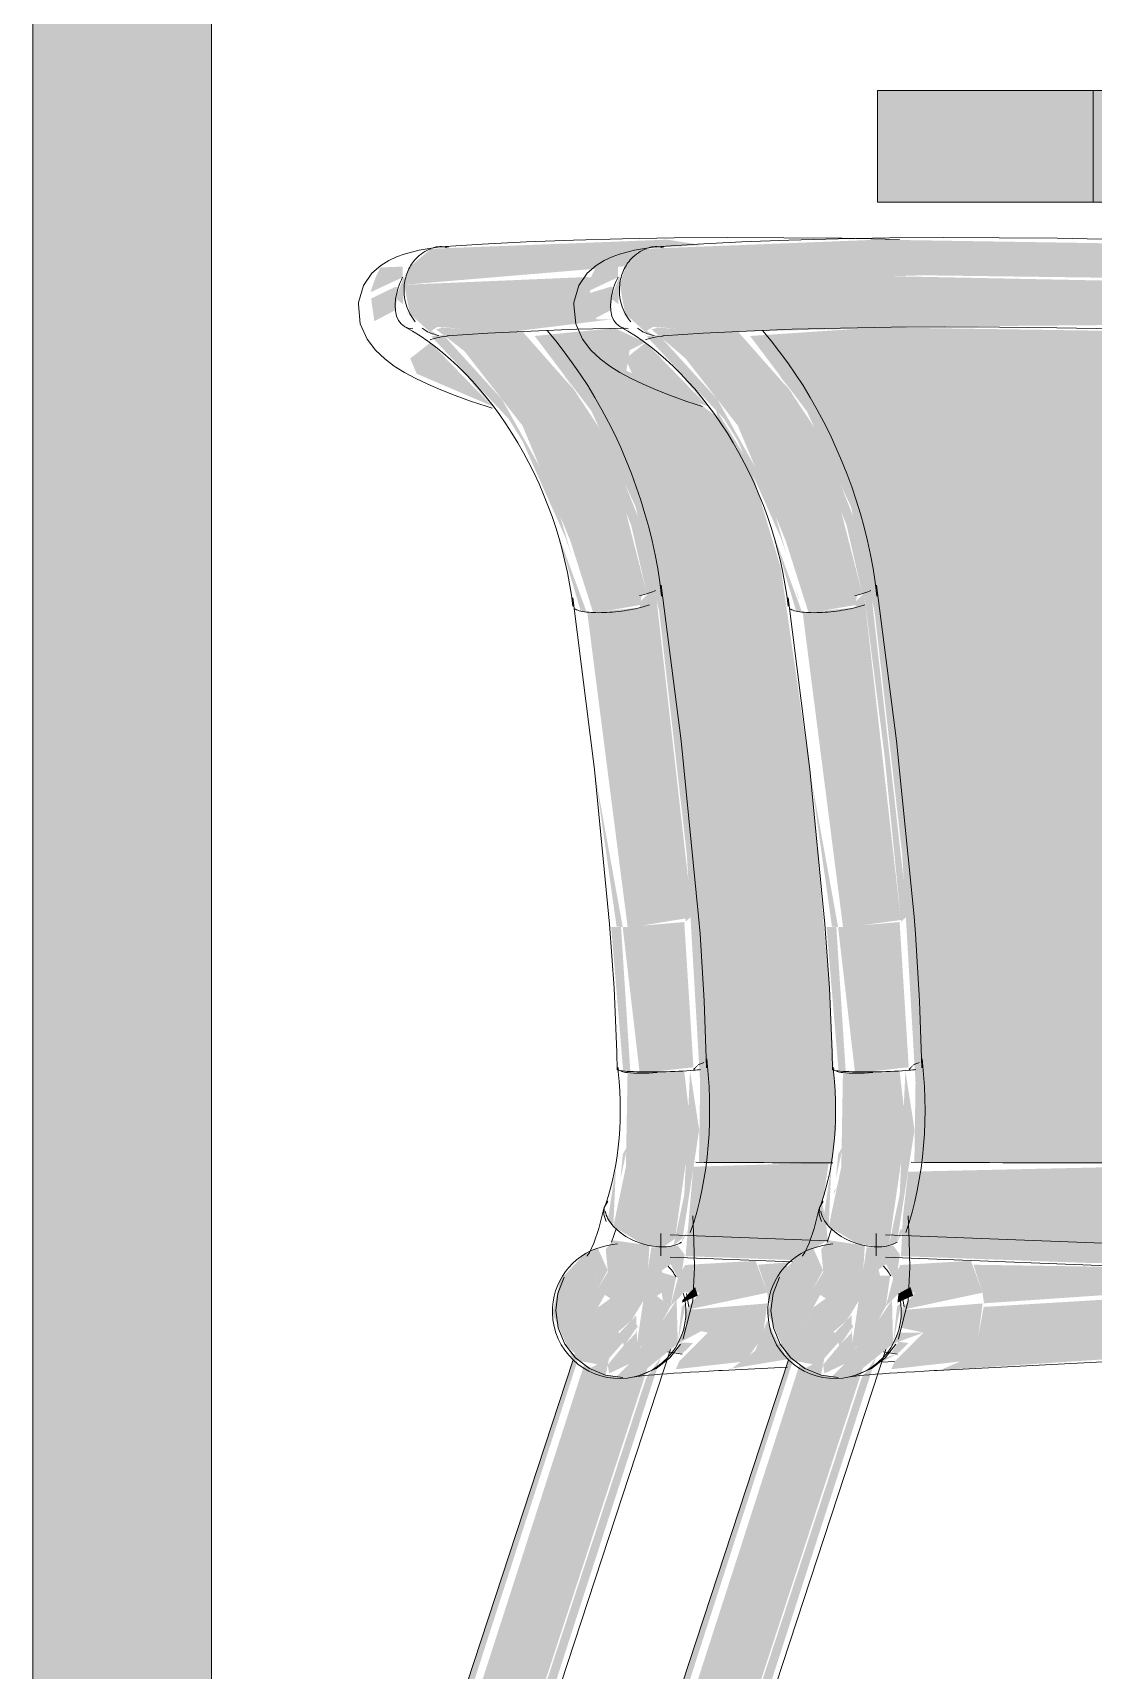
# Model space of a CAD drawing. Header units: inches. Extents: x -55396 to -733, y -290 to 853.
# Drawn here: x -26235.2 to -26223.34, y 12.32 to 30.65 of the extents above; entities that cross this region are included whole.
import ezdxf

# ---------------------------------------------------------------- set-up
doc = ezdxf.new("R2010")
doc.units = ezdxf.units.IN
doc.header["$MEASUREMENT"] = 0
doc.layers.add('A-GLAZ-CWMG', color=51, linetype='Continuous', lineweight=9)
doc.layers.add('I-FURN', color=30, linetype='Continuous', lineweight=9)

# ---------------------------------------------------------------- blocks, each defined once
blk = doc.blocks.new('Falcon 7700 Series Pedestal Base - 36_ Square Top x 30_ - Wheelchair Height-460525-Section 13')
at = {"layer": 'I-FURN'}
blk.add_hatch(color=256, dxfattribs=at).paths.add_polyline_path([(-26208.464, 28.75), (-26197.888, 28.75), (-26197.888, 30), (-26223.344, 30), (-26223.344, 28.75), (-26217.104, 28.75)], flags=0)
for p, q in [((-26223.344, 30), (-26197.888, 30)), ((-26223.344, 30), (-26223.344, 28.75)), ((-26197.888, 28.75), (-26223.344, 28.75))]:
    blk.add_line(p, q, dxfattribs=at)
blk = doc.blocks.new('HermanMiller_Collection_Air-Chair_SideChair_Arms - Arms-460524-Section 13')
at = {"layer": 'I-FURN'}
for points in [[(-26220.912, 27.825), (-26220.784, 28.184), (-26220.683, 28.249), (-26225.743, 28.33), (-26228.339, 28.228), (-26228.571, 28.032), (-26228.638, 27.825), (-26225.252, 27.931), (-26223.186, 27.904)], [(-26229.016, 27.741), (-26228.657, 27.909), (-26228.657, 28.029), (-26228.907, 28.018), (-26228.961, 27.904)], [(-26228.256, 27.258), (-26228.336, 27.31), (-26228.267, 27.353), (-26227.458, 27.297), (-26224.957, 27.359), (-26220.937, 27.393), (-26220.889, 27.477), (-26220.919, 27.825), (-26225.743, 27.924), (-26228.638, 27.825), (-26228.576, 27.501), (-26228.336, 27.282), (-26228.258, 27.259)], [(-26227.654, 26.466), (-26228.347, 27.178), (-26228.573, 27), (-26228.5, 26.83), (-26227.747, 26.498)], [(-26225.926, 24.369), (-26225.836, 24.405), (-26225.998, 25.162), (-26226.357, 26.071), (-26227.015, 27.067), (-26226.687, 26.56), (-26226.101, 25.137), (-26225.927, 24.375)], [(-26226.092, 20.635), (-26225.493, 20.716), (-26225.906, 24.375), (-26226.008, 24.268), (-26225.998, 24.212), (-26226.591, 24.155), (-26226.14, 20.636)], [(-26225.491, 20.696), (-26225.417, 20.766), (-26225.828, 24.405), (-26225.906, 24.375), (-26225.674, 22.542)], [(-26226.195, 20.637), (-26226.503, 22.342), (-26226.264, 20.643), (-26226.213, 20.638)], [(-26226.11, 19.02), (-26226.215, 20.638), (-26226.324, 20.637), (-26226.19, 19.025), (-26226.14, 19.022)], [(-26225.886, 19.015), (-26225.405, 19.068), (-26225.507, 20.693), (-26226.195, 20.635), (-26226.007, 19.016)], [(-26225.403, 19.034), (-26225.322, 19.122), (-26225.404, 19.051)], [(-26225.737, 17.058), (-26225.627, 17.073), (-26225.434, 18.393), (-26225.507, 19.026), (-26226.141, 19.009), (-26226.159, 17.955), (-26226.3, 17.287), (-26225.985, 17.095), (-26225.743, 17.058)], [(-26223.339, 16.876), (-26219.956, 16.946), (-26220.1, 17.058), (-26220.773, 18.003), (-26225.411, 17.899), (-26225.47, 17.4), (-26225.492, 16.954), (-26223.583, 16.885)], [(-26225.103, 15.675), (-26218.747, 16.093), (-26219.494, 16.544), (-26219.735, 16.677), (-26224.567, 16.386), (-26224.629, 16.051), (-26224.827, 15.776), (-26225.031, 15.688)], [(-26225.531, 16.434), (-26225.356, 16.512), (-26225.386, 16.608), (-26225.52, 16.535)], [(-26231.861, 0), (-26231.791, 0), (-26226.704, 15.775), (-26226.75, 15.793), (-26231.909, 0)], [(-26230.971, 0), (-26230.882, 0), (-26225.772, 15.818), (-26225.934, 15.585), (-26231.047, 0)], [(-26231.483, 0), (-26231.047, 0), (-26225.918, 15.7), (-26226.192, 15.589), (-26226.412, 15.633), (-26226.625, 15.744), (-26231.702, 0), (-26231.597, 0)]]:
    blk.add_hatch(color=256, dxfattribs=at).paths.add_polyline_path(points, flags=0)
h = blk.add_hatch(color=256, dxfattribs=at)
h.paths.add_polyline_path([(-26226.495, 24.155), (-26225.998, 24.242), (-26225.984, 24.353), (-26225.927, 24.375), (-26226.246, 25.618), (-26226.719, 26.625), (-26227.318, 27.304), (-26228.217, 27.344), (-26228.282, 27.325), (-26227.903, 27.002), (-26227.316, 26.248), (-26226.782, 24.964), (-26226.526, 24.157)], flags=0)
h.paths.add_polyline_path([(-26228.654, 27.609), (-26228.636, 27.933), (-26228.735, 27.671), (-26228.659, 27.612)], flags=0)
h = blk.add_hatch(color=256, dxfattribs=at)
h.paths.add_polyline_path([(-26228.543, 27.408), (-26228.56, 27.466), (-26228.547, 27.411)], flags=0)
h.paths.add_polyline_path([(-26228.973, 27.418), (-26228.736, 27.542), (-26228.706, 27.79), (-26228.735, 27.804), (-26229.014, 27.72), (-26228.983, 27.485)], flags=0)
h.paths.add_polyline_path([(-26228.644, 27.486), (-26228.735, 27.557), (-26228.657, 27.496)], flags=0)
h.paths.add_polyline_path([(-26228.606, 27.495), (-26228.608, 27.579), (-26228.608, 27.501)], flags=0)
h = blk.add_hatch(color=256, dxfattribs=at)
h.paths.add_polyline_path([(-26223.019, 17.999), (-26220.724, 18.063), (-26221.024, 19.01), (-26221.023, 19.041), (-26221.424, 22.172), (-26221.898, 25.541), (-26221.722, 26.72), (-26221.569, 27.286), (-26225.743, 27.348), (-26227.18, 27.252), (-26226.546, 26.411), (-26226.05, 25.338), (-26225.787, 24.169), (-26225.478, 21.448), (-26225.329, 18.896), (-26225.342, 18.004), (-26224.022, 18)], flags=0)
h.paths.add_polyline_path([(-26221.884, 25.719), (-26221.832, 26.168), (-26221.882, 25.726)], flags=0)
h = blk.add_hatch(color=256, dxfattribs=at)
h.paths.add_polyline_path([(-26226.599, 24.162), (-26226.923, 25.048), (-26226.665, 24.174), (-26226.636, 24.169)], flags=0)
h.paths.add_polyline_path([(-26226.768, 24.798), (-26226.978, 25.525), (-26227.545, 26.542), (-26228.196, 27.259), (-26228.267, 27.257), (-26228.336, 27.247), (-26227.473, 26.326), (-26227.316, 26.075), (-26226.836, 24.993), (-26226.782, 24.84)], flags=0)
h.paths.add_polyline_path([(-26227.53, 26.322), (-26228.042, 26.943), (-26227.863, 26.707), (-26227.545, 26.339)], flags=0)
h = blk.add_hatch(color=256, dxfattribs=at)
h.paths.add_polyline_path([(-26225.627, 17.073), (-26225.536, 17.109), (-26225.34, 18.368), (-26225.442, 19.026), (-26225.506, 17.642), (-26225.573, 17.328)], flags=0)
h.paths.add_polyline_path([(-26225.536, 17.109), (-26225.453, 17.257), (-26225.5, 17.255)], flags=0)
h = blk.add_hatch(color=256, dxfattribs=at)
h.paths.add_polyline_path([(-26226.219, 17.822), (-26226.141, 18.188), (-26226.195, 18.094), (-26226.219, 17.826)], flags=0)
h.paths.add_polyline_path([(-26226.3, 17.287), (-26226.271, 17.955), (-26226.36, 17.371)], flags=0)
h = blk.add_hatch(color=256, dxfattribs=at)
h.paths.add_polyline_path([(-26221.964, 16.77), (-26221.964, 16.788), (-26222.056, 16.775)], flags=0)
h.paths.add_polyline_path([(-26224.564, 16.426), (-26220.077, 16.733), (-26223.339, 16.837), (-26224.682, 16.858), (-26224.579, 16.545)], flags=0)
h.paths.add_polyline_path([(-26219.197, 17.426), (-26219.047, 17.426), (-26219.2, 17.428)], flags=0)
h = blk.add_hatch(color=256, dxfattribs=at)
h.paths.add_polyline_path([(-26226.191, 15.6), (-26226.123, 15.748), (-26226.264, 15.606)], flags=0)
h.paths.add_polyline_path([(-26226.386, 15.622), (-26226.348, 15.812), (-26226.567, 15.697), (-26226.4, 15.628)], flags=0)
h.paths.add_polyline_path([(-26226.48, 16.579), (-26226.51, 16.879), (-26226.591, 16.533)], flags=0)
h.paths.add_polyline_path([(-26226.348, 15.812), (-26226.026, 16.174), (-26226.095, 16.238), (-26225.932, 16.508), (-26225.896, 17.074), (-26226.3, 17.131), (-26226.385, 17.033), (-26226.361, 16.777), (-26226.48, 16.579), (-26226.333, 16.48), (-26226.472, 16.38), (-26226.665, 16.034), (-26226.842, 15.97), (-26226.722, 15.816), (-26226.573, 15.831)], flags=0)
h.paths.add_polyline_path([(-26226.161, 15.975), (-26226.244, 16.108), (-26226.095, 16.238)], flags=0)
h = blk.add_hatch(color=256, dxfattribs=at)
h.paths.add_polyline_path([(-26226.053, 15.9), (-26225.863, 16.024), (-26225.661, 16.391), (-26225.512, 16.544), (-26225.53, 16.797), (-26225.504, 16.973), (-26225.58, 17.073), (-26225.651, 17.069), (-26225.876, 17.051), (-26226.037, 15.975)], flags=0)
h.paths.add_polyline_path([(-26225.661, 16.391), (-26225.743, 16.556), (-26225.689, 16.593), (-26225.743, 16.803), (-26225.658, 16.864), (-26225.579, 16.705)], flags=0)
h = blk.add_hatch(color=256, dxfattribs=at)
h.paths.add_polyline_path([(-26226.348, 15.812), (-26226.758, 15.862), (-26226.842, 15.97), (-26226.665, 16.034), (-26226.395, 16.521), (-26226.477, 16.584), (-26226.363, 16.796), (-26226.473, 17.042), (-26226.624, 16.975), (-26226.891, 16.695), (-26226.981, 16.318), (-26226.75, 15.793), (-26226.477, 15.744), (-26226.395, 15.787)], flags=0)
h.paths.add_polyline_path([(-26226.217, 15.585), (-26225.998, 15.635), (-26225.58, 15.974), (-26225.592, 16.462), (-26225.804, 16.148), (-26225.998, 15.927), (-26226.035, 15.984), (-26226.045, 16.291), (-26226.234, 16.092), (-26226.182, 15.956), (-26226.363, 15.738), (-26226.348, 15.641), (-26226.123, 15.748), (-26226.244, 15.595)], flags=0)
h.paths.add_polyline_path([(-26226.161, 15.975), (-26226.026, 16.174), (-26226.053, 16.09), (-26226.095, 16.045)], flags=0)
h.paths.add_polyline_path([(-26225.661, 16.391), (-26225.613, 16.735), (-26225.74, 16.735), (-26225.761, 16.544), (-26225.743, 16.454), (-26225.689, 16.413)], flags=0)
h.paths.add_polyline_path([(-26226.591, 16.533), (-26226.504, 16.816), (-26226.48, 16.579), (-26226.569, 16.542)], flags=0)
h = blk.add_hatch(color=256, dxfattribs=at)
h.paths.add_polyline_path([(-26225.489, 16.351), (-26224.579, 16.545), (-26224.709, 16.902), (-26225.498, 16.855), (-26225.53, 16.797), (-26225.543, 16.62), (-26225.512, 16.548), (-26225.336, 16.544), (-26225.46, 16.386)], flags=0)
h.paths.add_polyline_path([(-26224.714, 16.91), (-26224.74, 16.912), (-26224.74, 16.912)], flags=0)
h = blk.add_hatch(color=256, dxfattribs=at)
h.paths.add_polyline_path([(-26225.602, 15.688), (-26224.827, 15.776), (-26224.629, 16.051), (-26224.578, 16.425), (-26225.489, 16.351), (-26225.489, 16.165), (-26225.286, 16.156), (-26225.24, 16.098), (-26225.563, 15.776), (-26225.598, 15.696)], flags=0)
h.paths.add_polyline_path([(-26225.58, 15.974), (-26225.24, 16.098), (-26225.532, 16.098), (-26225.55, 16.051)], flags=0)
h = blk.add_hatch(color=256, dxfattribs=at)
h.paths.add_polyline_path([(-26225.24, 16.098), (-26225.342, 16.227), (-26225.508, 16.156), (-26225.342, 16.12)], flags=0)
h.paths.add_polyline_path([(-26225.527, 15.865), (-26225.406, 15.982), (-26225.519, 15.996), (-26225.598, 15.877), (-26225.563, 15.871)], flags=0)
h.paths.add_polyline_path([(-26225.58, 15.974), (-26225.489, 16.434), (-26225.535, 16.391), (-26225.576, 16.004)], flags=0)
for p, q in [((-26229.15, 27.627), (-26229.152, 27.605)), ((-26226.408, 17.42), (-26226.38, 17.342)), ((-26226.269, 17.26), (-26226.319, 17.109)), ((-26225.769, 17.208), (-26225.769, 16.957)), ((-26225.481, 16.537), (-26225.455, 16.387)), ((-26225.082, 15.675), (-26218.894, 15.998)), ((-26226.751, 15.793), (-26231.933, 0)), ((-26230.88, 0), (-26225.66, 15.909)), ((-26225.689, 15.885), (-26225.53, 15.858))]:
    blk.add_line(p, q, dxfattribs=at)
at = {"layer": 'I-FURN', "flags": 128}
for points in [[(-26229.15, 27.627), (-26229.094, 27.817), (-26229, 27.954), (-26228.901, 28.041), (-26228.81, 28.098), (-26228.724, 28.137), (-26228.641, 28.167), (-26228.558, 28.191), (-26228.472, 28.211), (-26228.383, 28.228), (-26228.288, 28.243), (-26228.262, 28.247)], [(-26228.238, 28.25), (-26227.769, 28.28), (-26227.272, 28.306), (-26226.747, 28.326), (-26226.196, 28.34), (-26225.62, 28.35), (-26225.018, 28.353), (-26224.392, 28.352), (-26223.743, 28.345), (-26223.072, 28.332), (-26222.38, 28.314), (-26221.668, 28.291), (-26220.937, 28.263), (-26220.66, 28.251)], [(-26229.152, 27.605), (-26229.13, 27.389), (-26229.055, 27.218), (-26228.959, 27.092), (-26228.858, 26.996), (-26228.75, 26.915), (-26228.635, 26.843), (-26228.511, 26.776), (-26228.376, 26.712), (-26228.229, 26.648), (-26228.07, 26.586), (-26227.898, 26.523), (-26227.713, 26.461)], [(-26228.633, 27.355), (-26228.547, 27.306), (-26228.461, 27.252), (-26228.376, 27.193), (-26228.291, 27.13), (-26228.206, 27.062), (-26228.122, 26.99), (-26228.039, 26.913), (-26227.958, 26.833), (-26227.878, 26.748), (-26227.799, 26.66), (-26227.722, 26.567), (-26227.647, 26.472), (-26227.573, 26.372), (-26227.503, 26.27), (-26227.434, 26.164), (-26227.368, 26.056), (-26227.305, 25.944), (-26227.244, 25.831), (-26227.186, 25.715), (-26227.131, 25.597), (-26227.08, 25.477), (-26227.031, 25.355), (-26226.986, 25.233), (-26226.945, 25.109), (-26226.906, 24.984), (-26226.872, 24.858), (-26226.841, 24.732), (-26226.813, 24.605), (-26226.79, 24.479), (-26226.77, 24.353), (-26226.753, 24.228)], [(-26228.158, 27.253), (-26227.703, 27.283), (-26227.22, 27.307), (-26226.707, 27.327), (-26226.167, 27.341), (-26225.6, 27.35), (-26225.007, 27.353), (-26224.39, 27.352), (-26223.748, 27.344), (-26223.085, 27.332), (-26222.399, 27.314), (-26221.693, 27.291), (-26220.968, 27.263), (-26220.711, 27.252)], [(-26227.041, 27.313), (-26226.944, 27.196), (-26226.85, 27.076), (-26226.759, 26.953), (-26226.672, 26.826), (-26226.587, 26.696), (-26226.506, 26.563), (-26226.429, 26.427), (-26226.355, 26.289), (-26226.285, 26.148), (-26226.219, 26.005), (-26226.156, 25.86), (-26226.097, 25.713), (-26226.043, 25.564), (-26225.993, 25.414), (-26225.946, 25.263), (-26225.904, 25.111), (-26225.867, 24.958), (-26225.833, 24.804), (-26225.804, 24.65), (-26225.78, 24.496), (-26225.76, 24.342)], [(-26228.349, 27.21), (-26228.34, 27.213), (-26228.315, 27.221), (-26228.275, 27.231), (-26228.223, 27.241), (-26228.161, 27.251), (-26228.132, 27.256)], [(-26225.346, 20.756), (-26225.542, 22.72), (-26225.764, 24.462)], [(-26226.754, 24.323), (-26226.512, 22.401), (-26226.342, 20.671)], [(-26225.257, 19.062), (-26225.283, 19.812), (-26225.33, 20.56), (-26225.346, 20.756)], [(-26226.342, 20.671), (-26226.292, 19.953), (-26226.261, 19.232), (-26226.257, 19.041)], [(-26225.439, 17.218), (-26225.401, 17.332), (-26225.367, 17.448), (-26225.337, 17.567), (-26225.31, 17.688), (-26225.287, 17.812), (-26225.267, 17.937), (-26225.251, 18.064), (-26225.239, 18.192), (-26225.23, 18.322), (-26225.224, 18.453), (-26225.223, 18.585), (-26225.225, 18.719), (-26225.23, 18.853), (-26225.239, 18.987), (-26225.251, 19.122), (-26225.255, 19.161)], [(-26226.382, 17.551), (-26226.356, 17.631), (-26226.331, 17.714), (-26226.309, 17.8), (-26226.289, 17.889), (-26226.272, 17.981), (-26226.257, 18.076), (-26226.245, 18.174), (-26226.235, 18.274), (-26226.228, 18.376), (-26226.224, 18.48), (-26226.223, 18.585), (-26226.224, 18.692), (-26226.228, 18.801), (-26226.236, 18.91), (-26226.245, 19.02), (-26226.249, 19.052)], [(-26226.405, 17.486), (-26226.464, 17.262), (-26226.52, 17.101), (-26226.569, 16.996), (-26226.592, 16.958), (-26226.593, 16.955)], [(-26226.362, 17.57), (-26226.402, 17.498), (-26226.408, 17.42)], [(-26225.664, 17.193), (-26219.541, 16.956), (-26213.409, 17.064), (-26209.6, 17.307)], [(-26225.412, 17.406), (-26225.399, 17.13), (-26225.393, 16.828), (-26225.411, 16.455), (-26225.518, 16.033), (-26225.523, 16.024)], [(-26226.438, 17.056), (-26226.365, 17.074), (-26226.308, 17.084), (-26226.255, 17.092)], [(-26225.664, 16.943), (-26219.527, 16.705), (-26213.381, 16.815), (-26209.596, 17.056)], [(-26226.946, 16.344), (-26226.922, 16.537), (-26226.849, 16.717)], [(-26226.193, 15.597), (-26226.386, 15.622), (-26226.567, 15.697), (-26226.722, 15.816), (-26226.842, 15.97), (-26226.918, 16.151), (-26226.946, 16.344)], [(-26225.55, 15.97), (-26225.667, 15.816), (-26225.821, 15.697), (-26226, 15.622)], [(-26226.068, 15.604), (-26226.059, 15.605), (-26226.036, 15.608), (-26226.002, 15.612), (-26225.958, 15.617), (-26225.906, 15.622), (-26225.846, 15.627), (-26225.778, 15.632), (-26225.703, 15.638), (-26225.622, 15.644), (-26225.534, 15.649), (-26225.44, 15.655), (-26225.339, 15.661), (-26225.233, 15.667), (-26225.121, 15.673), (-26225.082, 15.675)]]:
    blk.add_lwpolyline(points, dxfattribs=at)
at = {"layer": 'I-FURN'}
for centre, major_axis, ratio, start_param, end_param in [((-26228.392, 27.793), (0.241, 0.438), 0.575844, 0.052593, 0.576192), ((-26228.392, 27.793), (0.241, 0.438), 0.575844, 1.623389, 2.146988), ((-26228.392, 27.793), (0.241, 0.438), 0.575844, 2.146988, 3.455985), ((-26226.259, 24.392), (0.495, 0.07), 0.185134, 5.21887, 5.480669), ((-26226.259, 24.392), (0.495, 0.07), 0.185134, 5.480669, 5.742468), ((-26226.257, 24.285), (0.497, 0.057), 0.234229, 3.138866, 3.141593), ((-26226.257, 24.285), (0.497, 0.057), 0.234229, 3.400666, 3.924264), ((-26226.257, 24.285), (0.497, 0.057), 0.234229, 4.975221, 5.233261), ((-26226.257, 24.285), (0.497, 0.057), 0.234229, 5.239572, 5.495061), ((-26226.257, 24.285), (0.497, 0.057), 0.234229, 3.93217, 4.186064), ((-26226.257, 24.285), (0.497, 0.057), 0.234229, 4.197005, 4.447863), ((-26226.257, 24.285), (0.497, 0.057), 0.234229, 4.452168, 4.709663), ((-26226.257, 24.285), (0.497, 0.057), 0.234229, 4.713014, 4.971462), ((-26225.752, 19.106), (0.497, 0.055), 0.180952, 3.008611, 3.27041), ((-26225.752, 19.106), (0.497, 0.055), 0.180952, 5.626605, 5.888404), ((-26225.757, 19.052), (0.5, 0.01), 0.069551, 2.877975, 3.139774), ((-26225.757, 19.052), (0.5, 0.01), 0.069551, 3.141593, 3.925172), ((-26225.752, 19.106), (0.497, 0.055), 0.180952, 3.532209, 3.794009), ((-26225.752, 19.106), (0.497, 0.055), 0.180952, 3.794009, 4.579407), ((-26225.757, 19.052), (0.5, 0.01), 0.069551, 3.925172, 5.495969), ((-26225.757, 19.052), (0.5, 0.01), 0.069551, 5.495969, 5.757768), ((-26225.911, 17.385), (-0.471, 0.167), 0.596783, 0.315622, 0.839221), ((-26225.911, 17.385), (-0.471, 0.167), 0.596783, 0, 0.053822), ((-26225.911, 17.385), (-0.471, 0.167), 0.596783, 0.839221, 1.886418), ((-26226.235, 16.334), (-0.202, 0.722), 0.995009, 0, 1.3209), ((-26225.911, 17.385), (-0.471, 0.167), 0.596783, 1.903362, 2.410017), ((-26225.911, 17.385), (-0.471, 0.167), 0.596783, 2.410017, 2.671816), ((-26226.235, 16.334), (-0.202, 0.722), 0.995009, 5.005029, 5.185919), ((-26226.235, 16.334), (-0.202, 0.722), 0.995009, 4.462492, 4.714879), ((-26226.235, 16.334), (-0.202, 0.722), 0.995009, 1.3209, 2.891696), ((-26226.235, 16.334), (-0.202, 0.722), 0.995009, 2.891696, 4.462492)]:
    blk.add_ellipse(centre, major_axis=major_axis, ratio=ratio, start_param=start_param, end_param=end_param, dxfattribs=at)
for points, knots in [([(-26228.638, 27.825), (-26228.632, 27.881), (-26228.603, 27.989), (-26228.504, 28.139), (-26228.402, 28.206), (-26228.339, 28.228)], [-1, -1, -1, -1, -0.7857143, -0.5714286, -0.2857143, -0.2857143, -0.2857143, -0.2857143]), ([(-26228.262, 28.247), (-26228.255, 28.248), (-26228.216, 28.252), (-26228.176, 28.251), (-26228.143, 28.245)], [-0.1714327, -0.1714327, -0.1714327, -0.1714327, -0.1428571, 0, 0, 0, 0]), ([(-26228.253, 27.257), (-26228.302, 27.266), (-26228.367, 27.289), (-26228.423, 27.328), (-26228.437, 27.339)], [-0.9989319, -0.9989319, -0.9989319, -0.9989319, -0.7857143, -0.7142857, -0.7142857, -0.7142857, -0.7142857]), ([(-26225.378, 18.004), (-26224.602, 18), (-26223.064, 17.997), (-26221.48, 18.001), (-26220.7, 18.003)], [-0.9268801, -0.9268801, -0.9268801, -0.9268801, -0.5, -0.0910372, -0.0910372, -0.0910372, -0.0910372])]:
    blk.add_open_spline(points, degree=3, knots=knots, dxfattribs=at)
blk.add_open_spline([(-26228.515, 27.411), (-26228.561, 27.466), (-26228.633, 27.598), (-26228.646, 27.751), (-26228.638, 27.825)], degree=3, dxfattribs=at)
blk = doc.blocks.new('Falcon 7700 Series Pedestal Base - 36_ Square Top x 30_ - Wheelchair Height-V3-Section 13')
at = {"layer": 'I-FURN'}
blk.add_hatch(color=256, dxfattribs=at).paths.add_polyline_path([(-26225.743, 28.75), (-26223.344, 28.75), (-26223.344, 30), (-26225.753, 30), (-26225.753, 28.75)], flags=0)
for p, q in [((-26225.753, 30), (-26223.344, 30)), ((-26225.753, 30), (-26225.753, 28.75)), ((-26223.344, 28.75), (-26225.753, 28.75))]:
    blk.add_line(p, q, dxfattribs=at)
blk = doc.blocks.new('HermanMiller_Collection_Air-Chair_SideChair_Arms - Arms-V5-Section 13')
at = {"layer": 'I-FURN'}
for points in [[(-26231.047, 27.825), (-26228.578, 28.032), (-26228.321, 28.237), (-26227.715, 28.269), (-26228.105, 28.33), (-26230.748, 28.228), (-26230.98, 28.032), (-26231.024, 27.933)], [(-26231.425, 27.741), (-26231.065, 27.909), (-26231.065, 28.029), (-26231.316, 28.018), (-26231.37, 27.904)], [(-26230.063, 26.466), (-26230.756, 27.178), (-26230.981, 27), (-26230.909, 26.83), (-26230.063, 26.466)], [(-26228.335, 24.369), (-26228.245, 24.405), (-26228.407, 25.162), (-26228.766, 26.071), (-26229.424, 27.067), (-26229.096, 26.56), (-26228.51, 25.137), (-26228.336, 24.375)], [(-26228.501, 20.635), (-26227.903, 20.733), (-26228.315, 24.375), (-26228.417, 24.268), (-26228.407, 24.212), (-26229, 24.155), (-26228.549, 20.636)], [(-26227.9, 20.696), (-26227.826, 20.766), (-26228.237, 24.405), (-26228.315, 24.375), (-26227.903, 20.733)], [(-26228.604, 20.637), (-26228.912, 22.342), (-26228.673, 20.643), (-26228.622, 20.638)], [(-26228.519, 19.02), (-26228.623, 20.638), (-26228.733, 20.637), (-26228.599, 19.025), (-26228.549, 19.022)], [(-26228.295, 19.015), (-26227.813, 19.068), (-26227.916, 20.693), (-26228.604, 20.635), (-26228.416, 19.016)], [(-26227.812, 19.034), (-26227.731, 19.122), (-26227.813, 19.051)], [(-26228.146, 17.058), (-26228.019, 17.15), (-26227.843, 18.393), (-26227.916, 19.026), (-26228.55, 19.009), (-26228.568, 17.955), (-26228.709, 17.287), (-26228.394, 17.095), (-26228.268, 17.065)], [(-26226.712, 16.883), (-26226.75, 16.891), (-26226.75, 16.885)], [(-26227.94, 16.434), (-26227.765, 16.512), (-26227.795, 16.608), (-26227.937, 16.462)], [(-26234.27, 0), (-26234.2, 0), (-26229.113, 15.775), (-26229.159, 15.793), (-26234.318, 0)], [(-26233.38, 0), (-26233.291, 0), (-26228.181, 15.818), (-26228.343, 15.585), (-26233.456, 0)], [(-26234.006, 0), (-26233.456, 0), (-26228.327, 15.7), (-26228.601, 15.589), (-26228.821, 15.633), (-26229.034, 15.744), (-26234.111, 0)]]:
    blk.add_hatch(color=256, dxfattribs=at).paths.add_polyline_path(points, flags=0)
h = blk.add_hatch(color=256, dxfattribs=at)
h.paths.add_polyline_path([(-26228.903, 24.155), (-26228.407, 24.242), (-26228.393, 24.353), (-26228.336, 24.375), (-26228.655, 25.618), (-26229.128, 26.625), (-26229.727, 27.304), (-26230.626, 27.344), (-26230.691, 27.325), (-26230.376, 27.084), (-26229.725, 26.248), (-26229.191, 24.964), (-26228.935, 24.157)], flags=0)
h.paths.add_polyline_path([(-26231.063, 27.609), (-26231.045, 27.933), (-26231.144, 27.671), (-26231.067, 27.612)], flags=0)
h = blk.add_hatch(color=256, dxfattribs=at)
h.paths.add_polyline_path([(-26230.665, 27.258), (-26230.745, 27.31), (-26230.676, 27.353), (-26229.867, 27.297), (-26228.706, 27.441), (-26228.884, 27.437), (-26228.984, 27.49), (-26228.959, 27.909), (-26229.016, 27.911), (-26231.047, 27.825), (-26230.985, 27.501), (-26230.745, 27.282), (-26230.666, 27.259)], flags=0)
h.paths.add_polyline_path([(-26231.048, 27.713), (-26231.047, 27.713), (-26231.027, 27.713)], flags=0)
h = blk.add_hatch(color=256, dxfattribs=at)
h.paths.add_polyline_path([(-26230.952, 27.408), (-26230.969, 27.466), (-26230.956, 27.411)], flags=0)
h.paths.add_polyline_path([(-26231.382, 27.418), (-26231.145, 27.542), (-26231.115, 27.79), (-26231.144, 27.804), (-26231.417, 27.671), (-26231.406, 27.579)], flags=0)
h.paths.add_polyline_path([(-26231.053, 27.486), (-26231.144, 27.557), (-26231.065, 27.496)], flags=0)
h.paths.add_polyline_path([(-26231.014, 27.495), (-26231.017, 27.579), (-26231.017, 27.501)], flags=0)
h = blk.add_hatch(color=256, dxfattribs=at)
h.paths.add_polyline_path([(-26226.26, 18), (-26226.216, 18.405), (-26226.282, 19.83), (-26226.5, 22.308), (-26226.835, 24.652), (-26227.185, 25.821), (-26227.561, 26.433), (-26227.545, 26.344), (-26227.753, 26.5), (-26228.564, 26.863), (-26228.526, 27.093), (-26228.351, 27.181), (-26228.696, 27.34), (-26229.589, 27.252), (-26228.954, 26.411), (-26228.459, 25.338), (-26228.196, 24.169), (-26227.887, 21.448), (-26227.738, 18.896), (-26227.751, 18.004), (-26226.3, 18)], flags=0)
h.paths.add_polyline_path([(-26226.638, 24.309), (-26226.633, 24.312), (-26226.678, 24.461)], flags=0)
h.paths.add_polyline_path([(-26228.08, 26.83), (-26228.225, 27.084), (-26228.152, 26.927), (-26228.105, 26.864)], flags=0)
h.paths.add_polyline_path([(-26228.336, 27.247), (-26228.393, 27.312), (-26228.341, 27.251)], flags=0)
h = blk.add_hatch(color=256, dxfattribs=at)
h.paths.add_polyline_path([(-26229.008, 24.162), (-26229.332, 25.048), (-26229.074, 24.174), (-26229.044, 24.169)], flags=0)
h.paths.add_polyline_path([(-26229.177, 24.798), (-26229.387, 25.525), (-26229.954, 26.542), (-26230.605, 27.259), (-26230.676, 27.257), (-26230.745, 27.247), (-26229.882, 26.326), (-26229.725, 26.075), (-26229.244, 24.993), (-26229.191, 24.84)], flags=0)
h.paths.add_polyline_path([(-26229.939, 26.322), (-26230.451, 26.943), (-26230.272, 26.707), (-26229.954, 26.339)], flags=0)
h = blk.add_hatch(color=256, dxfattribs=at)
h.paths.add_polyline_path([(-26228.035, 17.073), (-26227.934, 17.156), (-26227.749, 18.368), (-26227.851, 19.026), (-26227.915, 17.642), (-26228.019, 17.15)], flags=0)
h.paths.add_polyline_path([(-26227.944, 17.109), (-26227.862, 17.257), (-26227.934, 17.152)], flags=0)
h = blk.add_hatch(color=256, dxfattribs=at)
h.paths.add_polyline_path([(-26228.628, 17.822), (-26228.55, 18.188), (-26228.604, 18.094), (-26228.628, 17.826)], flags=0)
h.paths.add_polyline_path([(-26228.709, 17.287), (-26228.68, 17.955), (-26228.769, 17.371)], flags=0)
h = blk.add_hatch(color=256, dxfattribs=at)
h.paths.add_polyline_path([(-26226.686, 16.91), (-26226.446, 17.054), (-26226.311, 17.13), (-26226.329, 17.327), (-26226.371, 17.536), (-26226.3, 18), (-26227.814, 17.955), (-26227.901, 16.954), (-26226.75, 16.912)], flags=0)
h.paths.add_polyline_path([(-26226.246, 17.648), (-26226.208, 17.723), (-26226.241, 17.681)], flags=0)
h = blk.add_hatch(color=256, dxfattribs=at)
h.paths.add_polyline_path([(-26228.6, 15.6), (-26228.532, 15.748), (-26228.673, 15.606)], flags=0)
h.paths.add_polyline_path([(-26228.795, 15.622), (-26228.756, 15.812), (-26228.976, 15.697), (-26228.809, 15.628)], flags=0)
h.paths.add_polyline_path([(-26228.889, 16.579), (-26228.919, 16.879), (-26229, 16.533)], flags=0)
h.paths.add_polyline_path([(-26228.756, 15.812), (-26228.435, 16.174), (-26228.504, 16.238), (-26228.341, 16.508), (-26228.304, 17.074), (-26228.709, 17.131), (-26228.794, 17.033), (-26228.77, 16.777), (-26228.889, 16.579), (-26228.742, 16.48), (-26228.881, 16.38), (-26229.073, 16.034), (-26229.251, 15.97), (-26229.091, 15.82), (-26228.982, 15.831)], flags=0)
h.paths.add_polyline_path([(-26228.57, 15.975), (-26228.653, 16.108), (-26228.504, 16.238)], flags=0)
h = blk.add_hatch(color=256, dxfattribs=at)
h.paths.add_polyline_path([(-26228.462, 15.9), (-26228.272, 16.024), (-26228.07, 16.391), (-26227.921, 16.544), (-26227.939, 16.797), (-26227.913, 16.973), (-26227.989, 17.073), (-26228.06, 17.069), (-26228.285, 17.051), (-26228.445, 15.975)], flags=0)
h.paths.add_polyline_path([(-26228.07, 16.391), (-26228.223, 16.508), (-26228.098, 16.593), (-26228.169, 16.791), (-26228.067, 16.864), (-26227.988, 16.705)], flags=0)
h = blk.add_hatch(color=256, dxfattribs=at)
h.paths.add_polyline_path([(-26228.756, 15.812), (-26229.167, 15.862), (-26229.251, 15.97), (-26229.073, 16.034), (-26228.804, 16.521), (-26228.886, 16.584), (-26228.772, 16.796), (-26228.882, 17.042), (-26229.033, 16.975), (-26229.3, 16.695), (-26229.39, 16.318), (-26229.159, 15.793), (-26228.886, 15.744), (-26228.804, 15.787)], flags=0)
h.paths.add_polyline_path([(-26228.626, 15.585), (-26228.407, 15.635), (-26227.988, 15.974), (-26228.001, 16.462), (-26228.213, 16.148), (-26228.407, 15.927), (-26228.443, 15.984), (-26228.454, 16.291), (-26228.643, 16.092), (-26228.591, 15.956), (-26228.772, 15.738), (-26228.756, 15.641), (-26228.532, 15.748), (-26228.653, 15.595)], flags=0)
h.paths.add_polyline_path([(-26228.57, 15.975), (-26228.435, 16.174), (-26228.462, 16.09), (-26228.504, 16.045)], flags=0)
h.paths.add_polyline_path([(-26228.07, 16.391), (-26228.007, 16.723), (-26228.162, 16.77), (-26228.17, 16.544), (-26228.153, 16.455), (-26228.099, 16.414)], flags=0)
h.paths.add_polyline_path([(-26229, 16.533), (-26228.912, 16.816), (-26228.889, 16.579), (-26228.978, 16.542)], flags=0)
h = blk.add_hatch(color=256, dxfattribs=at)
h.paths.add_polyline_path([(-26227.898, 16.351), (-26226.987, 16.545), (-26227.118, 16.902), (-26227.907, 16.855), (-26227.939, 16.797), (-26227.952, 16.62), (-26227.921, 16.548), (-26227.744, 16.544), (-26227.869, 16.386)], flags=0)
h.paths.add_polyline_path([(-26227.122, 16.91), (-26227.149, 16.912), (-26227.131, 16.911)], flags=0)
h = blk.add_hatch(color=256, dxfattribs=at)
h.paths.add_polyline_path([(-26226.973, 16.426), (-26226.952, 16.441), (-26226.77, 16.822), (-26226.75, 16.885), (-26227.091, 16.858), (-26226.987, 16.545), (-26226.981, 16.497)], flags=0)
h.paths.add_polyline_path([(-26226.706, 16.889), (-26226.75, 16.892), (-26226.75, 16.891)], flags=0)
h = blk.add_hatch(color=256, dxfattribs=at)
h.paths.add_polyline_path([(-26228.011, 15.688), (-26227.235, 15.776), (-26227.038, 16.051), (-26226.987, 16.425), (-26227.898, 16.351), (-26227.898, 16.165), (-26227.695, 16.156), (-26227.652, 16.096), (-26227.972, 15.778), (-26228.007, 15.696)], flags=0)
h.paths.add_polyline_path([(-26227.988, 15.974), (-26227.726, 16.115), (-26227.918, 16.156)], flags=0)
h = blk.add_hatch(color=256, dxfattribs=at)
h.paths.add_polyline_path([(-26227.649, 16.098), (-26227.751, 16.227), (-26227.917, 16.156), (-26227.751, 16.12)], flags=0)
h.paths.add_polyline_path([(-26227.936, 15.865), (-26227.815, 15.982), (-26227.951, 15.988), (-26228.007, 15.877), (-26227.972, 15.871)], flags=0)
h.paths.add_polyline_path([(-26227.988, 15.974), (-26227.898, 16.434), (-26227.945, 16.386), (-26227.986, 15.999)], flags=0)
h = blk.add_hatch(color=256, dxfattribs=at)
h.paths.add_polyline_path([(-26227.512, 15.675), (-26226.756, 15.801), (-26226.905, 16.058), (-26226.987, 16.232), (-26227.123, 15.895), (-26227.381, 15.698), (-26227.462, 15.684)], flags=0)
h.paths.add_polyline_path([(-26225.707, 15.769), (-26225.527, 15.865), (-26225.694, 15.806), (-26225.704, 15.776)], flags=0)
for p, q in [((-26231.559, 27.627), (-26231.561, 27.605)), ((-26228.817, 17.42), (-26228.789, 17.342)), ((-26228.678, 17.26), (-26228.728, 17.109)), ((-26228.178, 17.208), (-26228.178, 16.957)), ((-26228.073, 17.193), (-26226.305, 17.125)), ((-26228.073, 16.943), (-26226.705, 16.89)), ((-26227.89, 16.537), (-26227.864, 16.387)), ((-26229.16, 15.793), (-26234.342, 0)), ((-26233.289, 0), (-26228.069, 15.909)), ((-26228.098, 15.885), (-26227.938, 15.858)), ((-26225.708, 15.768), (-26225.563, 15.776)), ((-26227.491, 15.675), (-26226.761, 15.713))]:
    blk.add_line(p, q, dxfattribs=at)
at = {"layer": 'I-FURN', "flags": 128}
for points in [[(-26231.559, 27.627), (-26231.503, 27.817), (-26231.409, 27.954), (-26231.31, 28.041), (-26231.219, 28.098), (-26231.133, 28.137), (-26231.05, 28.167), (-26230.967, 28.191), (-26230.881, 28.211), (-26230.792, 28.228), (-26230.697, 28.243), (-26230.671, 28.247)], [(-26230.647, 28.25), (-26230.177, 28.28), (-26229.68, 28.306), (-26229.156, 28.326), (-26228.605, 28.34), (-26228.029, 28.35), (-26227.427, 28.353), (-26226.801, 28.352), (-26226.152, 28.345), (-26225.51, 28.333)], [(-26231.561, 27.605), (-26231.539, 27.389), (-26231.463, 27.218), (-26231.368, 27.092), (-26231.266, 26.996), (-26231.159, 26.915), (-26231.044, 26.843), (-26230.92, 26.776), (-26230.785, 26.712), (-26230.638, 26.648), (-26230.479, 26.586), (-26230.307, 26.523), (-26230.122, 26.461), (-26230.063, 26.443)], [(-26231.042, 27.355), (-26230.956, 27.306), (-26230.87, 27.252), (-26230.785, 27.193), (-26230.699, 27.13), (-26230.615, 27.062), (-26230.531, 26.99), (-26230.448, 26.913), (-26230.367, 26.833), (-26230.286, 26.748), (-26230.208, 26.66), (-26230.131, 26.567), (-26230.055, 26.472), (-26229.982, 26.372), (-26229.911, 26.27), (-26229.843, 26.164), (-26229.777, 26.056), (-26229.713, 25.944), (-26229.653, 25.831), (-26229.595, 25.715), (-26229.54, 25.597), (-26229.489, 25.477), (-26229.44, 25.355), (-26229.395, 25.233), (-26229.354, 25.109), (-26229.315, 24.984), (-26229.281, 24.858), (-26229.25, 24.732), (-26229.222, 24.605), (-26229.198, 24.479), (-26229.178, 24.353), (-26229.162, 24.228)], [(-26230.566, 27.253), (-26230.112, 27.283), (-26229.629, 27.307), (-26229.116, 27.327), (-26228.576, 27.341)], [(-26229.45, 27.313), (-26229.353, 27.196), (-26229.259, 27.076), (-26229.168, 26.953), (-26229.081, 26.826), (-26228.996, 26.696), (-26228.915, 26.563), (-26228.838, 26.427), (-26228.764, 26.289), (-26228.694, 26.148), (-26228.627, 26.005), (-26228.565, 25.86), (-26228.506, 25.713), (-26228.452, 25.564), (-26228.401, 25.414), (-26228.355, 25.263), (-26228.313, 25.111), (-26228.275, 24.958), (-26228.242, 24.804), (-26228.213, 24.65), (-26228.189, 24.496), (-26228.169, 24.342)], [(-26230.758, 27.21), (-26230.749, 27.213), (-26230.724, 27.221), (-26230.684, 27.231), (-26230.632, 27.241), (-26230.57, 27.251), (-26230.541, 27.256)], [(-26227.755, 20.756), (-26227.951, 22.72), (-26228.173, 24.462)], [(-26229.163, 24.323), (-26228.921, 22.401), (-26228.751, 20.671)], [(-26227.666, 19.062), (-26227.692, 19.812), (-26227.739, 20.56), (-26227.755, 20.756)], [(-26228.751, 20.671), (-26228.7, 19.953), (-26228.67, 19.232), (-26228.665, 19.041)], [(-26227.848, 17.218), (-26227.81, 17.332), (-26227.776, 17.448), (-26227.746, 17.567), (-26227.719, 17.688), (-26227.695, 17.812), (-26227.676, 17.937), (-26227.66, 18.064), (-26227.647, 18.192), (-26227.639, 18.322), (-26227.633, 18.453), (-26227.632, 18.585), (-26227.633, 18.719), (-26227.639, 18.853), (-26227.647, 18.987), (-26227.66, 19.122), (-26227.664, 19.161)], [(-26228.791, 17.551), (-26228.765, 17.631), (-26228.74, 17.714), (-26228.718, 17.8), (-26228.698, 17.889), (-26228.681, 17.981), (-26228.666, 18.076), (-26228.654, 18.174), (-26228.644, 18.274), (-26228.637, 18.376), (-26228.633, 18.48), (-26228.632, 18.585), (-26228.633, 18.692), (-26228.637, 18.801), (-26228.644, 18.91), (-26228.654, 19.02), (-26228.658, 19.052)], [(-26228.814, 17.486), (-26228.873, 17.262), (-26228.929, 17.101), (-26228.977, 16.996), (-26229, 16.958), (-26229.002, 16.955)], [(-26228.771, 17.57), (-26228.811, 17.498), (-26228.817, 17.42)], [(-26227.821, 17.406), (-26227.808, 17.13), (-26227.802, 16.828), (-26227.82, 16.455), (-26227.927, 16.033), (-26227.931, 16.024)], [(-26228.847, 17.056), (-26228.774, 17.074), (-26228.717, 17.084), (-26228.663, 17.092)], [(-26229.354, 16.344), (-26229.331, 16.537), (-26229.258, 16.717)], [(-26228.602, 15.597), (-26228.795, 15.622), (-26228.976, 15.697), (-26229.131, 15.816), (-26229.251, 15.97), (-26229.327, 16.151), (-26229.354, 16.344)], [(-26227.959, 15.97), (-26228.076, 15.816), (-26228.23, 15.697), (-26228.409, 15.622)], [(-26228.477, 15.604), (-26228.468, 15.605), (-26228.445, 15.608), (-26228.411, 15.612), (-26228.367, 15.617), (-26228.315, 15.622), (-26228.254, 15.627), (-26228.187, 15.632), (-26228.112, 15.638), (-26228.031, 15.644), (-26227.943, 15.649), (-26227.849, 15.655), (-26227.748, 15.661), (-26227.642, 15.667), (-26227.53, 15.673), (-26227.491, 15.675)]]:
    blk.add_lwpolyline(points, dxfattribs=at)
at = {"layer": 'I-FURN'}
for centre, major_axis, ratio, start_param, end_param in [((-26230.801, 27.793), (0.241, 0.438), 0.575844, 0.052593, 0.576192), ((-26230.801, 27.793), (0.241, 0.438), 0.575844, 1.623389, 2.146988), ((-26230.801, 27.793), (0.241, 0.438), 0.575844, 2.146988, 3.455985), ((-26228.668, 24.392), (0.495, 0.07), 0.185134, 5.21887, 5.480669), ((-26228.668, 24.392), (0.495, 0.07), 0.185134, 5.480669, 5.742468), ((-26228.665, 24.285), (0.497, 0.057), 0.234229, 3.138866, 3.141593), ((-26228.665, 24.285), (0.497, 0.057), 0.234229, 3.400666, 3.924264), ((-26228.665, 24.285), (0.497, 0.057), 0.234229, 4.975221, 5.233261), ((-26228.665, 24.285), (0.497, 0.057), 0.234229, 5.239572, 5.495061), ((-26228.665, 24.285), (0.497, 0.057), 0.234229, 3.93217, 4.186064), ((-26228.665, 24.285), (0.497, 0.057), 0.234229, 4.197005, 4.447863), ((-26228.665, 24.285), (0.497, 0.057), 0.234229, 4.452168, 4.709663), ((-26228.665, 24.285), (0.497, 0.057), 0.234229, 4.713014, 4.971462), ((-26228.161, 19.106), (0.497, 0.055), 0.180952, 3.008611, 3.27041), ((-26228.161, 19.106), (0.497, 0.055), 0.180952, 5.626605, 5.888404), ((-26228.166, 19.052), (0.5, 0.01), 0.069551, 2.877975, 3.139774), ((-26228.166, 19.052), (0.5, 0.01), 0.069551, 3.141593, 3.925172), ((-26228.161, 19.106), (0.497, 0.055), 0.180952, 3.532209, 3.794009), ((-26228.161, 19.106), (0.497, 0.055), 0.180952, 3.794009, 4.579407), ((-26228.166, 19.052), (0.5, 0.01), 0.069551, 3.925172, 5.495969), ((-26228.166, 19.052), (0.5, 0.01), 0.069551, 5.495969, 5.757768), ((-26228.32, 17.385), (-0.471, 0.167), 0.596783, 0.315622, 0.839221), ((-26228.32, 17.385), (-0.471, 0.167), 0.596783, 0, 0.053822), ((-26228.32, 17.385), (-0.471, 0.167), 0.596783, 0.839221, 1.886418), ((-26228.644, 16.334), (-0.202, 0.722), 0.995009, 0, 1.3209), ((-26228.32, 17.385), (-0.471, 0.167), 0.596783, 1.903362, 2.410017), ((-26228.32, 17.385), (-0.471, 0.167), 0.596783, 2.410017, 2.671816), ((-26228.644, 16.334), (-0.202, 0.722), 0.995009, 4.986091, 5.185919), ((-26228.644, 16.334), (-0.202, 0.722), 0.995009, 4.462492, 4.714879), ((-26228.644, 16.334), (-0.202, 0.722), 0.995009, 1.3209, 2.891696), ((-26228.644, 16.334), (-0.202, 0.722), 0.995009, 2.891696, 4.462492)]:
    blk.add_ellipse(centre, major_axis=major_axis, ratio=ratio, start_param=start_param, end_param=end_param, dxfattribs=at)
for points, knots in [([(-26231.047, 27.825), (-26231.041, 27.881), (-26231.012, 27.989), (-26230.913, 28.139), (-26230.811, 28.206), (-26230.748, 28.228)], [-1, -1, -1, -1, -0.7857143, -0.5714286, -0.2857143, -0.2857143, -0.2857143, -0.2857143]), ([(-26230.671, 28.247), (-26230.664, 28.248), (-26230.625, 28.252), (-26230.585, 28.251), (-26230.552, 28.245)], [-0.1714327, -0.1714327, -0.1714327, -0.1714327, -0.1428571, 0, 0, 0, 0]), ([(-26230.662, 27.257), (-26230.711, 27.266), (-26230.776, 27.289), (-26230.832, 27.328), (-26230.846, 27.339)], [-0.9989319, -0.9989319, -0.9989319, -0.9989319, -0.7857143, -0.7142857, -0.7142857, -0.7142857, -0.7142857])]:
    blk.add_open_spline(points, degree=3, knots=knots, dxfattribs=at)
for points in [[(-26230.924, 27.411), (-26230.97, 27.466), (-26231.042, 27.598), (-26231.055, 27.751), (-26231.047, 27.825)], [(-26227.787, 18.004), (-26227.28, 18.001), (-26226.771, 17.999), (-26226.255, 17.999)]]:
    blk.add_open_spline(points, degree=3, dxfattribs=at)
blk = doc.blocks.new('Rectangular Mullion - Exterior 2_ x 4_5_-V40-Section 13')
at = {"layer": 'A-GLAZ-CWMG'}
blk.add_hatch(color=256, dxfattribs=at).paths.add_polyline_path([(-26235.203, 2), (-26233.659, 2.077), (-26233.203, 3.467), (-26233.203, 96), (-26235.203, 96), (-26235.203, 8.19)], flags=0)
for p, q in [((-26235.203, 96), (-26235.203, 2)), ((-26233.203, 96), (-26233.203, 3.46))]:
    blk.add_line(p, q, dxfattribs=at)

msp = doc.modelspace()

# ---------------------------------------------------------------- block references
at = {"layer": 'A-GLAZ-CWMG'}
msp.add_blockref('Rectangular Mullion - Exterior 2_ x 4_5_-V40-Section 13', (0, 0), dxfattribs=at)
at = {"layer": 'I-FURN'}
for name in ['Falcon 7700 Series Pedestal Base - 36_ Square Top x 30_ - Wheelchair Height-V3-Section 13', 'Falcon 7700 Series Pedestal Base - 36_ Square Top x 30_ - Wheelchair Height-460525-Section 13', 'HermanMiller_Collection_Air-Chair_SideChair_Arms - Arms-V5-Section 13', 'HermanMiller_Collection_Air-Chair_SideChair_Arms - Arms-460524-Section 13']:
    msp.add_blockref(name, (0, 0), dxfattribs=at)

doc.saveas('drawing.dxf')
